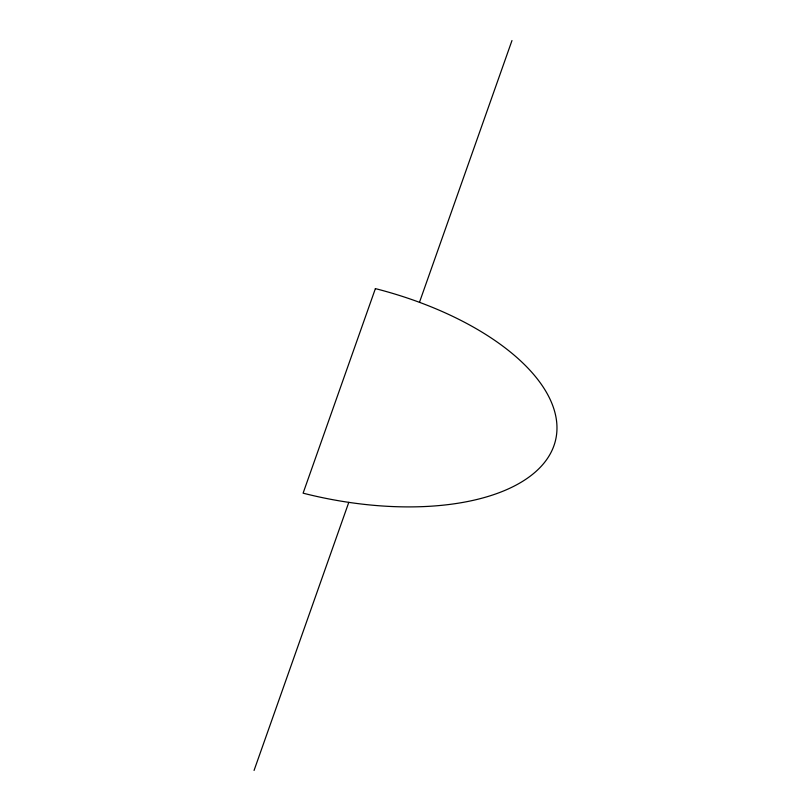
<?xml version="1.0" encoding="UTF-8"?>
<svg xmlns="http://www.w3.org/2000/svg" width="811" height="811" viewBox="0 0 811 811"><rect width="100%" height="100%" fill="white"/><g stroke="black" fill="none" stroke-linecap="round" stroke-linejoin="round"><path stroke-width="1.22" d="M254.056 770.45L348.791 502.354M419.469 302.321L511.974 40.55M375.392 288.615L303.101 493.169A221.859 107.904 12.7 0 0 553.954 445.644A221.859 107.904 12.7 0 0 375.392 288.615"/></g></svg>
